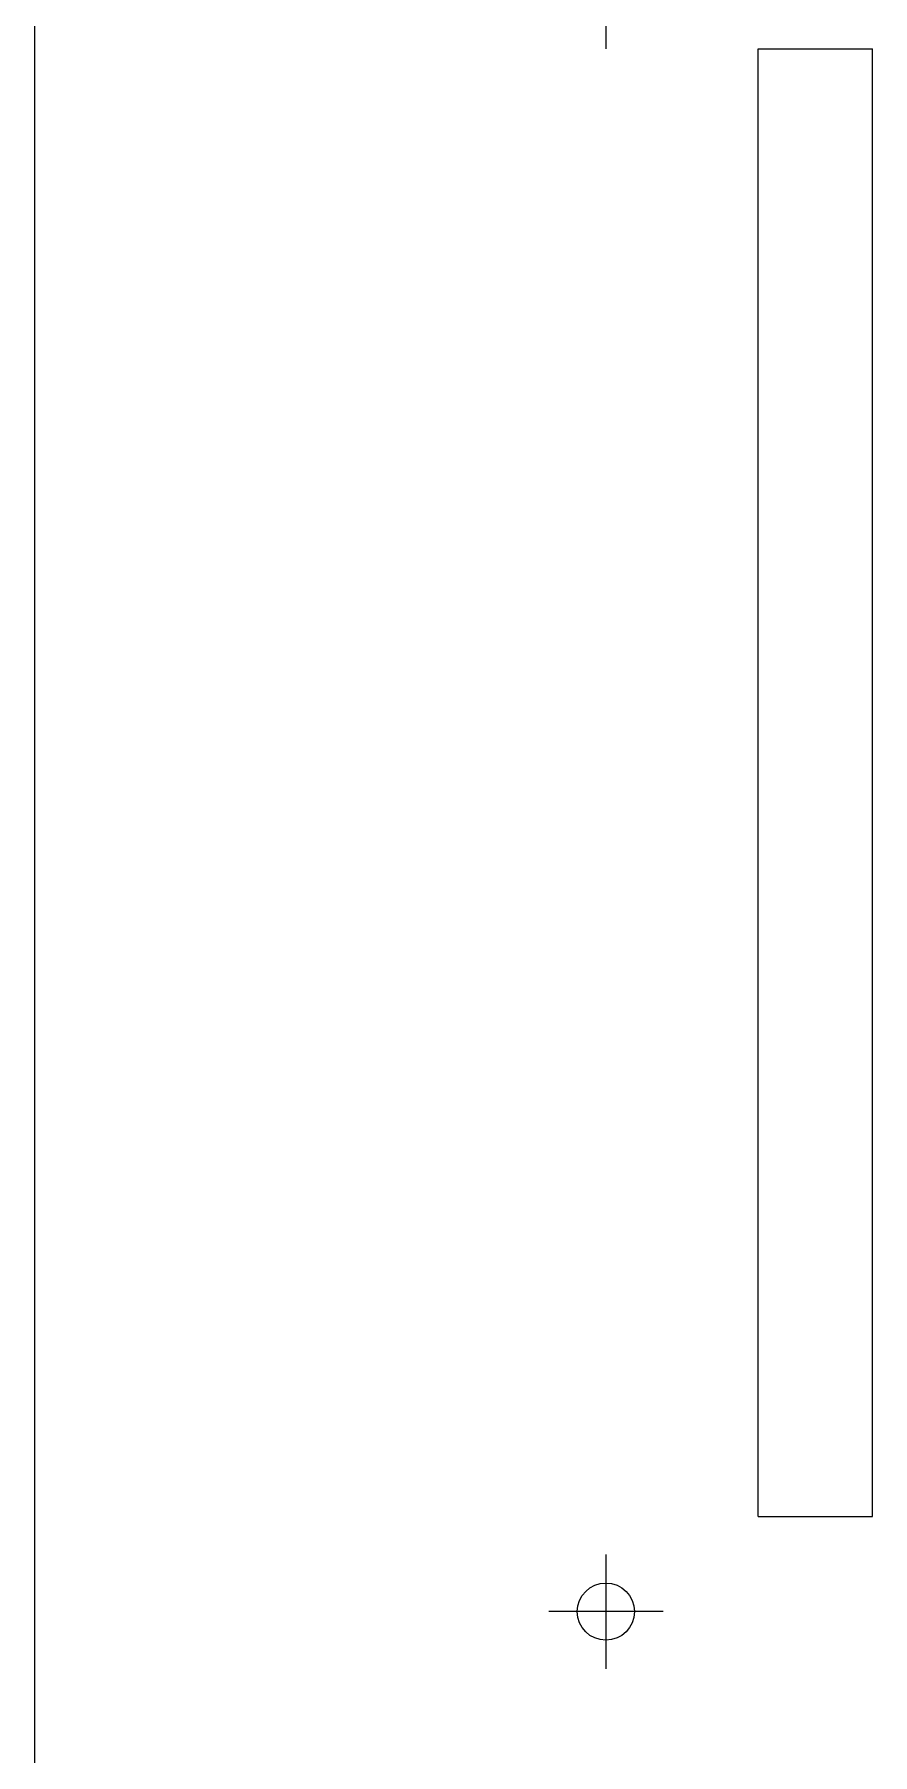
# Model space of a CAD drawing. Header units: millimetres. Extents: x -60 to 300, y -300 to 180.
# Drawn here: x 0 to 44, y 37.5 to 127.8 of the extents above; entities that cross this region are included whole.
import ezdxf

# ---------------------------------------------------------------- set-up
doc = ezdxf.new("R2010")
doc.units = ezdxf.units.MM
doc.linetypes.add('ACAD_ISO02W100', pattern=[15, 12, -3])
doc.layers.add('dimensions', color=16, linetype='ACAD_ISO02W100', lineweight=25, true_color=0x7f0000)
doc.layers.add('drills', color=2, linetype='Continuous', lineweight=25, true_color=0xffff00)

msp = doc.modelspace()

# ---------------------------------------------------------------- linework, layer by layer
at = {"layer": 'dimensions'}
for p, q in [((30, 133), (30, 127)), ((30, 48), (30, 42)), ((33, 45), (27, 45))]:
    msp.add_line(p, q, dxfattribs=at)
at = {"layer": 'drills'}
for p, q in [((0, 175), (0, 0)), ((38, 50), (38, 127)), ((38, 127), (44, 127)), ((44, 50), (44, 127)), ((38, 50), (44, 50))]:
    msp.add_line(p, q, dxfattribs=at)
msp.add_circle((30, 45), 1.5, dxfattribs=at)

doc.saveas('drawing.dxf')
